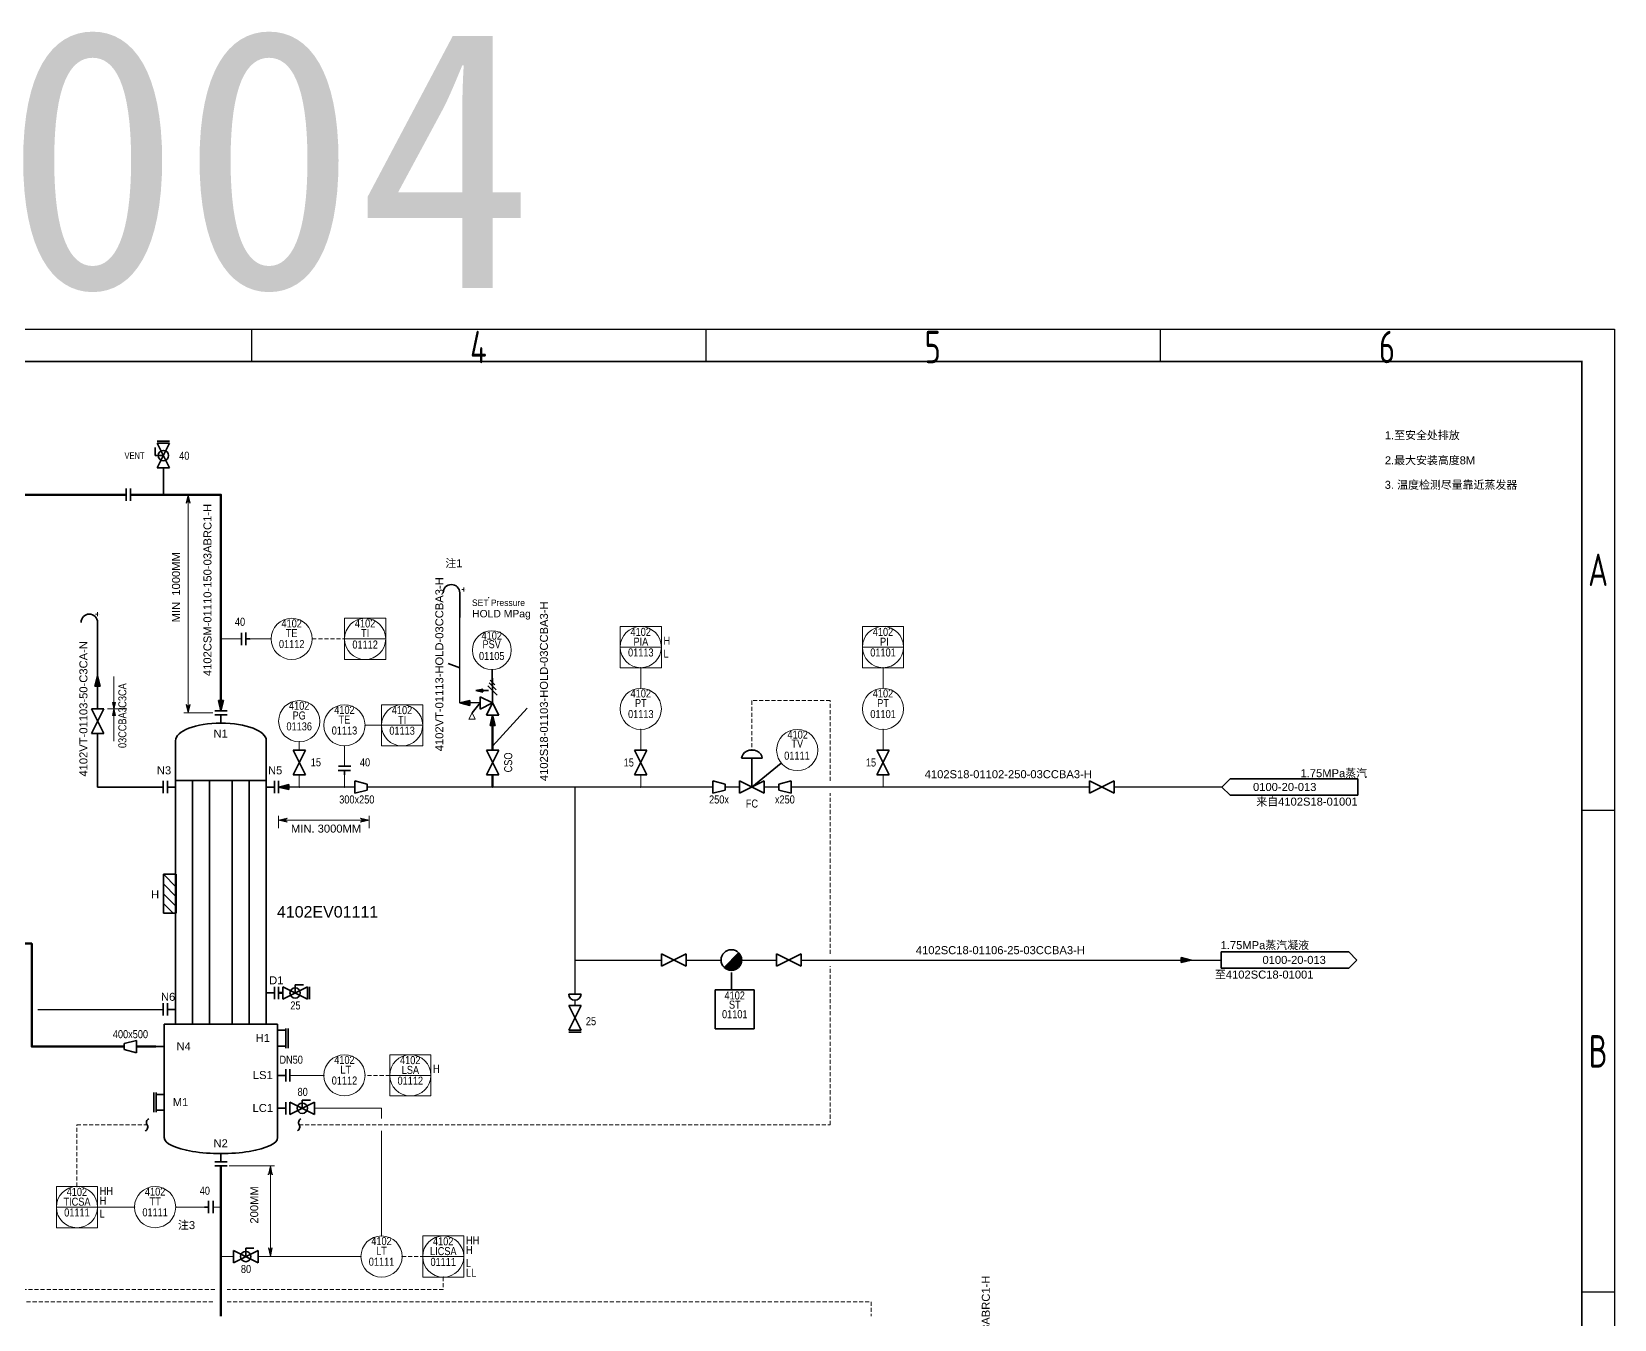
# Model space of a CAD drawing. Extents: x 757 to 8510, y -6585 to 527.
# Drawn here: x 4901.4 to 5389.8, y -583.1 to -185.9 of the extents above; entities that cross this region are included whole.
import ezdxf
from ezdxf.enums import TextEntityAlignment as Align

# ---------------------------------------------------------------- set-up
doc = ezdxf.new("R2010")
doc.units = 0
doc.header["$MEASUREMENT"] = 0
doc.linetypes.add('ELECTRIC', pattern=[0.1875, 0.125, -0.0625])
doc.layers.get('0').update_dxf_attribs({"linetype": 'CONTINUOUS'})
for name, color, linetype in [('10', 7, 'CONTINUOUS'), ('11', 7, 'CONTINUOUS'), ('12', 7, 'CONTINUOUS'), ('ConsistencyChecks', 7, 'CONTINUOUS'), ('Default', 6, 'CONTINUOUS'), ('PUB_TITLE', 1, 'CONTINUOUS'), ('图框', 92, 'CONTINUOUS')]:
    doc.layers.add(name, color=color, linetype=linetype)
doc.styles.add('Arial', font='arial.ttf')
doc.styles.add('Arial Narrow', font='ARIALN.TTF')
doc.styles.add('CD-Title Block', font='gbenor.shx', dxfattribs={"width": 0.8, "bigfont": 'gbcbig.shx'})
doc.styles.add('txt.shx', font='arial.ttf')
doc.linetypes.add('CAPILLARY', pattern='A,0.5,-0.01,["X",Standard,S=0.1,R=0,X=-0.1,Y=-0.05],-0.001', length=0.511)
pattern_1 = [(0, (4566.1054, -868.4888), (0, 3.175), [])]

# ---------------------------------------------------------------- blocks, each defined once
blk = doc.blocks.new('CHENGDA-FALLING FILM EVAPORATOR')
at = {"color": 0, "linetype": 'ByBlock', "lineweight": -2}
for p, q in [((-10.16, 76.2), (-10.16, 12.7)), ((10.16, 12.7), (10.16, 76.2)), ((-10.16, 67.31), (10.16, 67.31)), ((-6.35, 67.31), (-6.35, 12.7)), ((-2.54, 12.7), (-2.54, 67.31)), ((-2.54, 67.31), (-2.54, 64.77)), ((2.54, 12.7), (2.54, 67.31)), ((2.54, 67.31), (2.54, 64.77)), ((6.35, 12.7), (6.35, 67.31)), ((-12.7, 12.7), (12.7, 12.7)), ((-12.7, 12.7), (-12.7, -12.7)), ((12.7, 12.7), (12.7, -12.7))]:
    blk.add_line(p, q, dxfattribs=at)
for centre, major_axis, ratio, start_param, end_param in [((0, 76.2), (-10.16, 0), 0.387989, 3.141593, 6.283185), ((0, -12.7), (-12.7, 0), 0.280773, 0, 3.141593)]:
    blk.add_ellipse(centre, major_axis=major_axis, ratio=ratio, start_param=start_param, end_param=end_param, dxfattribs=at)
blk = doc.blocks.new('MANWAY-SMALL', base_point=(0, -0.14))
at = {"color": 0, "linetype": 'ByBlock', "lineweight": -2}
for p, q in [((0, 2.34), (2.54, 2.34)), ((2.54, 2.88), (2.54, -3.15)), ((3.23, 2.88), (3.23, -3.15)), ((0, -2.53), (2.54, -2.53))]:
    blk.add_line(p, q, dxfattribs=at)
blk = doc.blocks.new('CHENGDA-FLANGED NOZZLE CONNECT TO TT')
at = {"color": 0, "linetype": 'ByBlock', "lineweight": -2}
for p, q in [((0, 0), (2.54, 0)), ((2.54, 0), (2.54, 1.905)), ((2.54, 1.905), (2.54, -1.905)), ((3.81, 1.905), (3.81, -1.905))]:
    blk.add_line(p, q, dxfattribs=at)
blk = doc.blocks.new('CHENGDA-NO FLANGED NOZZLE')
at = {"color": 0, "linetype": 'ByBlock', "lineweight": -2}
blk.add_line((0, 0), (2.54, 0), dxfattribs=at)
blk = doc.blocks.new('CHENGDA-DCS FUNC ACCESS IN PRIME LOC~1', base_point=(1.27, 1.27))
at = {"color": 0, "linetype": 'ByBlock', "lineweight": -2}
for p, q in [((-5.08, 7.62), (7.62, 7.62)), ((-5.08, -5.08), (-5.08, 7.62)), ((7.62, 7.62), (7.62, -5.08)), ((-5.08, 1.27), (7.62, 1.27)), ((7.62, -5.08), (-5.08, -5.08))]:
    blk.add_line(p, q, dxfattribs=at)
blk.add_circle((1.27, 1.27), 6.35, dxfattribs=at)
blk = doc.blocks.new('DIAPHRAGM ACTUATOR')
at = {"color": 0, "linetype": 'ByBlock', "lineweight": -2}
for p, q in [((-3.175, 8.89), (3.175, 8.89)), ((0, 8.89), (0, 0))]:
    blk.add_line(p, q, dxfattribs=at)
blk.add_ellipse((0, 8.89), major_axis=(-3.175, 0), ratio=0.8, start_param=3.1415926, end_param=6.2831853, dxfattribs=at)
blk = doc.blocks.new('CHENGDA-DCS FUNC ACCESS IN PRIME LOC FOR PUMP', base_point=(1.27, 1.27))
at = {"color": 0, "linetype": 'ByBlock', "lineweight": -2}
for p, q in [((-5.08, 7.62), (7.62, 7.62)), ((-5.08, -5.08), (-5.08, 7.62)), ((7.62, 7.62), (7.62, -5.08)), ((-5.08, 1.27), (7.62, 1.27)), ((7.62, -5.08), (-5.08, -5.08))]:
    blk.add_line(p, q, dxfattribs=at)
blk.add_circle((1.27, 1.27), 6.35, dxfattribs=at)
blk = doc.blocks.new('DISCR FIELD MOUNTED TT')
at = {"color": 0, "linetype": 'ByBlock', "lineweight": -2}
blk.add_circle((0, 0), 6.35, dxfattribs=at)
blk = doc.blocks.new('DISCR FIELD MOUNTED LT')
at = {"color": 0, "linetype": 'ByBlock', "lineweight": -2}
blk.add_circle((0, 0), 6.35, dxfattribs=at)
blk = doc.blocks.new('DISCR FIELD MOUNTED PT')
at = {"color": 0, "linetype": 'ByBlock', "lineweight": -2}
blk.add_circle((0, 0), 6.35, dxfattribs=at)
blk = doc.blocks.new('GLOBE VALVE')
at = {"color": 0, "linetype": 'ByBlock', "lineweight": -2}
for p, q in [((-3.81, -1.905), (3.81, 1.905)), ((3.81, -1.905), (-3.81, 1.905)), ((-3.81, 1.905), (-3.81, -1.905)), ((3.81, 1.905), (3.81, -1.905))]:
    blk.add_line(p, q, dxfattribs=at)
blk = doc.blocks.new('FLANGE TO AP AND TT')
at = {"color": 0, "linetype": 'ByBlock', "lineweight": -2}
for p, q in [((0, 0), (-1.27, 0)), ((0, -1.91), (0, 1.9)), ((1.37, -1.89), (1.37, 1.92))]:
    blk.add_line(p, q, dxfattribs=at)
blk = doc.blocks.new('FREE VENT')
at = {"color": 0, "linetype": 'ByBlock', "lineweight": -2}
blk.add_line((0, 0), (0, 7.62), dxfattribs=at)
blk.add_arc((2.54, 7.62), 2.54, 0, 180, dxfattribs=at)
blk = doc.blocks.new('CONCENTRIC')
at = {"color": 0, "linetype": 'ByBlock', "lineweight": -2}
for p, q in [((-1.905, -1.905), (-1.905, 1.905)), ((-1.905, 1.905), (1.905, 0.953)), ((1.905, 0.953), (1.905, -0.952)), ((1.905, -0.952), (-1.905, -1.905))]:
    blk.add_line(p, q, dxfattribs=at)
blk = doc.blocks.new('PRESS RELIEF VALVE')
at = {"color": 0, "linetype": 'ByBlock', "lineweight": -2}
for p, q in [((1.438, 5.248), (-1.438, 2.372)), ((1.077, 6.157), (-1.077, 4.003)), ((0.719, 7.069), (-0.719, 5.631)), ((0, 7.62), (0, 0)), ((-1.905, -3.81), (0, 0)), ((0, 0), (3.81, 1.905)), ((3.81, -1.905), (0, 0)), ((0, 0), (1.905, -3.81)), ((1.27, 3.81), (5.161, 3.81)), ((5.161, 3.81), (3.061, 4.27)), ((3.061, 4.27), (3.259, 3.81)), ((3.259, 3.81), (3.061, 3.35)), ((3.061, 3.35), (5.161, 3.81)), ((3.973, 3.81), (3.49, 3.917)), ((3.49, 3.917), (3.492, 3.912)), ((3.49, 3.703), (3.973, 3.81)), ((3.492, 3.708), (3.49, 3.703)), ((3.81, 1.905), (3.81, -1.905)), ((1.905, -3.81), (-1.905, -3.81))]:
    blk.add_line(p, q, dxfattribs=at)
blk = doc.blocks.new('FLANGE BLIND WITHOUT TAP', base_point=(0.306, 0))
at = {"color": 0, "linetype": 'ByBlock', "lineweight": -2}
blk.add_line((0.635, -1.905), (0.635, 1.905), dxfattribs=at)
blk = doc.blocks.new('CAP', base_point=(0.96, 0))
at = {"color": 0, "linetype": 'ByBlock', "lineweight": -2}
blk.add_line((1.9, 1.92), (1.9, -1.92), dxfattribs=at)
blk.add_arc((1.91, 0.01), 1.9, 90.2333, 269.7667, dxfattribs=at)
blk = doc.blocks.new('CHENGDA-STEAM TRAP')
at = {"linetype": 'ByBlock', "lineweight": -2}
h = blk.add_hatch(color=0, dxfattribs=at)
edge = h.paths.add_edge_path()
edge.add_line((2.25, 2.25), (-2.25, -2.25))
edge.add_arc((0, 0), 3.17, 225, 405)
at = {"color": 0, "linetype": 'ByBlock', "lineweight": -2}
blk.add_line((-2.25, -2.25), (2.25, 2.25), dxfattribs=at)
blk.add_lwpolyline([(2.25, 2.25), (-2.25, -2.25, 1)], format="xyb", close=True, dxfattribs=at)
blk.add_circle((0, 0), 3.17, dxfattribs=at)
blk = doc.blocks.new('GATE VALVE')
at = {"color": 0, "linetype": 'ByBlock', "lineweight": -2}
for p, q in [((3.81, -1.905), (-3.81, 1.905)), ((-3.81, -1.905), (3.81, 1.905)), ((-3.81, -1.905), (-3.81, 1.905)), ((3.81, -1.905), (3.81, 1.905))]:
    blk.add_line(p, q, dxfattribs=at)
blk = doc.blocks.new('REMARKS1', base_point=(107.95, 139.7))
at = {"color": 250, "linetype": 'Continuous', "lineweight": 0, "true_color": 0x212830}
for p, q in [((107.31, 139.7), (107.95, 139.7)), ((107.95, 140.34), (107.95, 139.06)), ((108.55, 139.7), (108.58, 139.7))]:
    blk.add_line(p, q, dxfattribs=at)
blk = doc.blocks.new('DOUBLE FLANGE')
at = {"color": 0, "linetype": 'ByBlock', "lineweight": -2}
for p, q in [((0, -1.905), (0, 1.905)), ((1.27, -1.905), (1.27, 1.905))]:
    blk.add_line(p, q, dxfattribs=at)
blk = doc.blocks.new('BALL VALVE')
at = {"color": 0, "linetype": 'ByBlock', "lineweight": -2}
for p, q in [((-3.81, 1.905), (-3.81, -1.905)), ((3.81, -1.905), (-3.81, 1.905)), ((-3.81, -1.905), (3.81, 1.905)), ((0, 0), (0, 2.54)), ((0, 2.54), (2.54, 2.54)), ((3.81, 1.905), (3.81, -1.905))]:
    blk.add_line(p, q, dxfattribs=at)
blk.add_circle((0, 0), 1.587, dxfattribs=at)
blk = doc.blocks.new('2 WAY GLOBE')
at = {"color": 0, "linetype": 'ByBlock', "lineweight": -2}
for p, q in [((3.81, 1.91), (-3.81, -1.91)), ((-3.81, 1.9), (3.81, -1.9)), ((-3.81, -1.91), (-3.81, 1.9)), ((3.81, -1.91), (3.81, 1.91))]:
    blk.add_line(p, q, dxfattribs=at)
blk = doc.blocks.new('OFF-DRAWING1', base_point=(-22.23, 0))
at = {"color": 0, "linetype": 'ByBlock', "lineweight": -2}
for p, q in [((-3.81, 2.54), (-43.18, 2.54)), ((-43.18, 2.54), (-43.18, -2.54)), ((-1.27, 0), (-3.81, 2.54)), ((-3.81, -2.54), (-1.27, 0)), ((-43.18, -2.54), (-3.81, -2.54))]:
    blk.add_line(p, q, dxfattribs=at)
blk = doc.blocks.new('A1图框_H')
at = {"layer": '图框', "linetype": 'Continuous'}
for p, q in [((-410.5, 584), (-410.5, 574)), ((-270.33, 584), (-270.33, 574)), ((-130.16, 584), (-130.16, 574)), ((10, 435.5), (0, 435.5)), ((10, 287), (0, 287))]:
    blk.add_line(p, q, dxfattribs=at)
blk.add_lwpolyline([(-831, 584), (10, 584), (10, -10), (-831, -10)], close=True, dxfattribs=at)
at = {"layer": '图框', "linetype": 'Continuous', "const_width": 0.5}
blk.add_lwpolyline([(-806, 574), (0, 574), (0, 0), (-806, 0)], close=True, dxfattribs=at)
at = {"layer": '图框', "linetype": 'Continuous', "style": 'CD-Title Block', "width": 0.8}
for s, p in [('4', (-340.5, 578.47)), ('5', (-200.33, 578.47)), ('6', (-60.16, 578.47)), ('A', (5, 509.75)), ('B', (5, 361.25))]:
    blk.add_text(s, height=10, dxfattribs=at).set_placement(p, align=Align.MIDDLE)

msp = doc.modelspace()

# ---------------------------------------------------------------- hatches: boundary and pattern name
at = {"layer": '11', "linetype": 'ByBlock'}
for points in [[(4921.71, -384.62), (4920.93, -387.78), (4922.51, -387.78)], [(4926.79, -394.78), (4926.79, -392.78), (4926.29, -392.78)], [(4926.79, -396.78), (4926.79, -394.78), (4926.29, -396.78)], [(4926.79, -392.78), (4926.79, -394.78), (4927.29, -392.78)], [(4926.79, -394.78), (4926.79, -396.78), (4927.29, -396.78)], [(4959.8, -395.37), (4960.58, -392.21), (4959, -392.21)], [(5033.46, -392.96), (5036.62, -393.74), (5036.62, -392.16)], [(5043.63, -396.77), (5042.85, -399.93), (5044.43, -399.93)], [(4977.6, -418.91), (4980.75, -419.69), (4980.75, -418.11)], [(5259.22, -472.25), (5256.06, -471.47), (5256.06, -473.05)]]:
    msp.add_hatch(color=7, dxfattribs=at).paths.add_polyline_path(points)
h = msp.add_hatch(dxfattribs=at)
h.set_pattern_fill('LINE', scale=25.4, style=0)
h.set_pattern_definition(pattern_1)
h.paths.add_polyline_path([(4926.79, -396.78), (4926.79, -394.78), (4926.29, -396.78)])
h = msp.add_hatch(dxfattribs=at)
h.set_pattern_fill('LINE', scale=25.4, style=0)
h.set_pattern_definition(pattern_1)
h.paths.add_polyline_path([(4926.79, -394.78), (4926.79, -396.78), (4927.29, -396.78)])
at = {"layer": 'Default', "linetype": 'ByBlock'}
for points in [[(4949.04, -331.38), (4949.65, -328.74), (4950.25, -331.38), (4949.65, -330.57)], [(4949.04, -393.41), (4949.65, -396.05), (4950.25, -393.41), (4949.65, -394.22)], [(4980.24, -428.46), (4977.6, -429.07), (4980.24, -429.68), (4979.42, -429.07)], [(5005.53, -429.07), (5002.89, -429.68), (5003.7, -429.07), (5002.89, -428.46)], [(4975.65, -538.39), (4975.05, -535.75), (4974.44, -538.39), (4975.05, -537.57)], [(4975.05, -563.69), (4974.44, -561.05), (4975.05, -561.86), (4975.65, -561.05)]]:
    msp.add_hatch(color=7, dxfattribs=at).paths.add_polyline_path(points)
h = msp.add_hatch(dxfattribs=at)
h.set_pattern_fill('LINE', scale=25.4, style=0)
h.set_pattern_definition(pattern_1)
h.paths.add_polyline_path([(4949.04, -393.41), (4949.65, -396.05), (4950.25, -393.41), (4949.65, -394.22)])
h = msp.add_hatch(dxfattribs=at)
h.set_pattern_fill('LINE', scale=25.4, style=0)
h.set_pattern_definition(pattern_1)
h.paths.add_polyline_path([(4975.65, -538.39), (4975.05, -535.75), (4974.44, -538.39), (4975.05, -537.57)])

# ---------------------------------------------------------------- linework, layer by layer
at = {"layer": '10', "color": 7, "linetype": 'Continuous', "lineweight": 35}
for p, q in [((4946.02, -449.78), (4942.02, -445.78)), ((4942.02, -445.78), (4942.02, -457.78)), ((4946.02, -445.78), (4942.02, -445.78)), ((4946.02, -452.78), (4942.02, -448.78)), ((4946.02, -457.78), (4946.02, -445.78)), ((4946.02, -455.78), (4942.02, -451.79)), ((4945.01, -457.78), (4942.02, -454.79)), ((4942.02, -457.78), (4946.02, -457.78))]:
    msp.add_line(p, q, dxfattribs=at)
at = {"layer": '11', "color": 7, "linetype": 'Continuous', "lineweight": 35}
for p, q in [((4921.71, -384.62), (4920.93, -387.78)), ((4922.51, -387.78), (4921.71, -384.62)), ((4920.93, -387.78), (4922.51, -387.78)), ((4959, -392.21), (4959.8, -395.37)), ((4960.58, -392.21), (4959, -392.21)), ((4959.8, -395.37), (4960.58, -392.21)), ((5036.62, -392.16), (5033.46, -392.96)), ((5033.46, -392.96), (5036.62, -393.74)), ((5036.62, -393.74), (5036.62, -392.16)), ((5043.63, -396.77), (5042.85, -399.93)), ((5042.85, -399.93), (5044.43, -399.93)), ((5044.43, -399.93), (5043.63, -396.77)), ((4980.75, -418.11), (4977.6, -418.91)), ((4977.6, -418.91), (4980.75, -419.69)), ((4980.75, -419.69), (4980.75, -418.11)), ((5256.06, -471.47), (5256.06, -473.05)), ((5259.22, -472.25), (5256.06, -471.47)), ((5256.06, -473.05), (5259.22, -472.25)), ((5112.33, -493.45), (5112.33, -481.45)), ((5112.33, -481.45), (5124.33, -481.45)), ((5124.33, -481.45), (5124.33, -493.45)), ((5124.33, -493.45), (5112.33, -493.45))]:
    msp.add_line(p, q, dxfattribs=at)
at = {"layer": '11', "color": 7, "linetype": 'Continuous', "lineweight": 13}
for p, q in [((4926.79, -404.78), (4926.79, -384.78)), ((4924.79, -394.78), (4930.79, -394.78)), ((4926.29, -392.78), (4927.29, -396.78)), ((4927.29, -392.78), (4926.29, -392.78)), ((4926.29, -396.78), (4927.29, -392.78)), ((4926.29, -396.78), (4927.29, -396.78)), ((5037.28, -396.05), (5036.28, -398)), ((5036.28, -398), (5038.28, -398)), ((5038.28, -398), (5037.28, -396.05))]:
    msp.add_line(p, q, dxfattribs=at)
at = {"layer": '11', "color": 56, "linetype": 'Continuous', "lineweight": 35, "true_color": 0x808000}
for points in [[(4942.03, -328.74), (4942.03, -320.49)], [(4921.71, -394.78), (4921.71, -375.73)], [(4942, -418.91), (4921.71, -418.91), (4921.71, -402.4)]]:
    msp.add_lwpolyline(points, dxfattribs=at)
at = {"layer": '11', "color": 56, "linetype": 'Continuous', "lineweight": 70, "true_color": 0x808000}
for points in [[(4672.79, -444.92), (4672.79, -328.74), (4930.6, -328.74)], [(4931.87, -328.74), (4942.03, -328.74)], [(4942.03, -328.74), (4959.8, -328.74), (4959.8, -373.19)], [(4959.8, -373.19), (4959.8, -395.37)], [(4929.96, -498.92), (4901.39, -498.92), (4901.39, -467.17), (4830.27, -467.17)], [(4977.6, -482.41), (4978.87, -482.41)], [(4939.67, -498.92), (4933.77, -498.92)], [(4959.8, -535.75), (4959.8, -548.45)], [(4959.8, -548.45), (4959.8, -563.69)], [(4959.8, -563.69), (4959.8, -582.11)]]:
    msp.add_lwpolyline(points, dxfattribs=at)
at = {"layer": '11', "color": 30, "linetype": 'Continuous', "lineweight": 25, "true_color": 0xff8000}
for points in [[(5039.82, -392.96), (5033.46, -392.96), (5033.46, -366.59)], [(4983.94, -418.91), (4977.6, -418.91)], [(4997.91, -418.91), (4983.94, -418.91)], [(5001.08, -418.91), (4997.91, -418.91)], [(5043.63, -418.91), (5004.89, -418.91)], [(5068.99, -418.91), (5043.63, -418.91)], [(5089.35, -418.91), (5068.99, -418.91)], [(5068.99, -418.91), (5068.99, -445.58), (5069.03, -445.58), (5069.03, -472.25)], [(5111.57, -418.91), (5089.35, -418.91)], [(5119.83, -418.91), (5115.38, -418.91)], [(5131.89, -418.91), (5127.45, -418.91)], [(5227.78, -418.91), (5135.7, -418.91)], [(5268.65, -418.91), (5235.4, -418.91)], [(5069.03, -472.25), (5069.03, -482.73)], [(5069.03, -472.25), (5095.7, -472.25)], [(5103.32, -472.25), (5114.11, -472.25)], [(5120.46, -472.25), (5131.26, -472.25)], [(5138.88, -472.25), (5268.42, -472.25)], [(4903.29, -487.49), (4921.7, -487.49)], [(4921.61, -487.49), (4942, -487.49)], [(5069.03, -484.63), (5069.03, -486.22)]]:
    msp.add_lwpolyline(points, dxfattribs=at)
at = {"layer": '11', "color": 7, "linetype": 'Continuous', "lineweight": 35}
for points in [[(5029.87, -380.75), (5033.46, -382.08)], [(5043.44, -382.69), (5043.63, -392.96)], [(5037.28, -396.05), (5039.82, -392.96)], [(5054.31, -394.55), (5043.59, -406.26)], [(5117.29, -481.15), (5117.29, -476.06)]]:
    msp.add_lwpolyline(points, dxfattribs=at)
at = {"layer": '11', "color": 7, "linetype": 'Continuous', "lineweight": 0}
for points in [[(4921.71, -384.62), (4920.93, -387.78), (4922.51, -387.78)], [(4926.79, -394.78), (4926.79, -392.78), (4926.29, -392.78)], [(4926.79, -396.78), (4926.79, -394.78), (4926.29, -396.78)], [(4926.79, -392.78), (4926.79, -394.78), (4927.29, -392.78)], [(4926.79, -394.78), (4926.79, -396.78), (4927.29, -396.78)], [(4959.8, -395.37), (4960.58, -392.21), (4959, -392.21)], [(5033.46, -392.96), (5036.62, -393.74), (5036.62, -392.16)], [(5043.63, -396.77), (5042.85, -399.93), (5044.43, -399.93)], [(4977.6, -418.91), (4980.75, -419.69), (4980.75, -418.11)], [(5259.22, -472.25), (5256.06, -471.47), (5256.06, -473.05)]]:
    msp.add_lwpolyline(points, close=True, dxfattribs=at)
at = {"layer": '11', "color": 30, "linetype": 'Continuous', "lineweight": 50, "true_color": 0xff8000}
for points in [[(5043.63, -407.48), (5043.63, -396.77)], [(5043.63, -418.91), (5043.63, -415.1)]]:
    msp.add_lwpolyline(points, dxfattribs=at)
at = {"layer": '11', "color": 7, "linetype": 'Continuous', "lineweight": 13}
msp.add_circle((5043.37, -376.69), 6, dxfattribs=at)
at = {"layer": '11', "color": 7, "linetype": 'Continuous', "lineweight": 35}
for p in [(4942.03, -328.74), (4959.8, -373.19), (4983.94, -418.91), (4997.91, -418.91), (5043.63, -418.91), (5089.35, -418.91), (4959.8, -548.45), (4959.8, -563.69)]:
    msp.add_point(p, dxfattribs=at)
at = {"layer": '12', "color": 96, "linetype": 'ELECTRIC', "lineweight": 18, "ltscale": 10, "true_color": 0x008000}
for p, q in [((4957.9, -573.85), (4862.02, -573.85)), ((4881.07, -577.66), (4957.9, -577.66))]:
    msp.add_line(p, q, dxfattribs=at)
at = {"layer": '12', "color": 96, "linetype": 'Continuous', "lineweight": 18, "true_color": 0x008000}
for points in [[(4966.16, -373.19), (4959.8, -373.19)], [(4975.27, -373.19), (4968.75, -373.19)], [(4983.94, -404.94), (4983.94, -407.48)], [(5089.35, -401.13), (5089.35, -407.48)], [(5164.09, -401.13), (5164.09, -407.48)], [(4997.91, -406.21), (4997.91, -412.5)], [(4983.94, -415.1), (4983.94, -418.91)], [(4997.91, -415.1), (4997.91, -418.91)], [(5089.35, -415.1), (5089.35, -418.91)], [(5164.09, -415.1), (5164.09, -418.91)], [(4991.56, -507.81), (4981.09, -507.81)], [(4945.84, -548.45), (4954.73, -548.45)], [(4957.32, -548.45), (4959.8, -548.45)], [(4963.62, -563.69), (4959.8, -563.69)], [(5002.99, -563.69), (4971.24, -563.69)]]:
    msp.add_lwpolyline(points, dxfattribs=at)
at = {"layer": '12', "color": 96, "linetype": 'ELECTRIC', "lineweight": 18, "ltscale": 10, "true_color": 0x008000}
for points in [[(4987.97, -373.19), (4997.93, -373.19)], [(5147.77, -417.01), (5147.77, -392.24), (5123.64, -392.24), (5123.64, -407.48)], [(5147.77, -470.35), (5147.77, -420.81)], [(4983.93, -523.05), (5147.77, -523.05), (5147.77, -474.15)], [(5011.88, -507.81), (5008.09, -507.81), (5008.09, -507.81), (5004.26, -507.81)], [(4915.36, -542.1), (4915.36, -523.05), (4936.99, -523.05)], [(5015.69, -563.69), (5022.04, -563.69)], [(5028.39, -570.04), (5028.39, -573.85), (4961.7, -573.85)], [(4961.7, -577.66), (5160.47, -577.66), (5160.47, -582.11)]]:
    msp.add_lwpolyline(points, dxfattribs=at)
at = {"layer": '12', "color": 96, "linetype": 'ELECTRIC', "lineweight": 18, "true_color": 0x008000}
for points in [[(5089.35, -388.43), (5089.35, -382.08)], [(5164.09, -388.43), (5164.09, -382.08)], [(5009.34, -399.86), (5004.26, -399.86)], [(4933.14, -548.45), (4921.71, -548.45)]]:
    msp.add_lwpolyline(points, dxfattribs=at)
at = {"layer": '12', "color": 7, "linetype": 'Continuous', "lineweight": 35}
msp.add_lwpolyline([(5132.69, -411.5), (5123.64, -418.91)], dxfattribs=at)
at = {"layer": '12', "color": 96, "linetype": 'CAPILLARY', "lineweight": 18, "true_color": 0x008000}
for points in [[(4988.71, -517.97), (5009.34, -517.97), (5009.34, -521.15)], [(5009.34, -524.95), (5009.34, -557.34)]]:
    msp.add_lwpolyline(points, dxfattribs=at)
at = {"layer": '12', "color": 7, "linetype": 'Continuous', "lineweight": 13}
msp.add_circle((5137.61, -407.48), 6.35, dxfattribs=at)
at = {"layer": '12', "color": 7, "linetype": 'Continuous', "lineweight": 35}
for centre, radius, start, end in [((4938.04, -522.36), 1.26, 113.1422, 213.4593), ((4985, -522.36), 1.27, 113.8366, 212.765), ((4935.93, -523.75), 1.27, 293.1422, 33.4593), ((4982.86, -523.74), 1.27, 293.8366, 32.765)]:
    msp.add_arc(centre, radius, start, end, dxfattribs=at)
at = {"layer": 'ConsistencyChecks', "color": 7, "linetype": 'Continuous', "lineweight": 9}
for p in [(4942.03, -312.87), (4942.03, -312.87), (4942.03, -320.49), (4930.6, -328.74), (4931.87, -328.74), (4942.03, -328.74), (4942.03, -328.74), (4942.03, -328.74), (5042.36, -360.49), (4921.71, -365.57), (5033.46, -366.59), (4921.71, -375.73), (4959.8, -373.19), (4959.8, -373.19), (4959.8, -373.19), (4966.16, -373.19), (4968.75, -373.19), (4975.27, -373.19), (4987.97, -373.19), (4997.93, -373.19), (5089.35, -382.08), (5164.09, -382.08), (5089.35, -388.43), (5164.09, -388.43), (4921.71, -394.78), (4959.8, -395.37), (5039.82, -392.96), (4959.8, -399.18), (5004.26, -399.86), (5009.34, -399.86), (5043.63, -396.77), (4921.71, -402.4), (4983.94, -404.94), (5089.35, -401.13), (5164.09, -401.13), (4983.94, -407.48), (4997.91, -406.21), (5043.63, -407.48), (5089.35, -407.48), (5123.64, -407.48), (5164.09, -407.48), (4983.94, -415.1), (4997.91, -412.5), (4997.91, -415.1), (5043.63, -415.1), (5089.35, -415.1), (5164.09, -415.1), (4942, -418.91), (4945.8, -418.91), (4973.79, -418.91), (4977.6, -418.91), (4983.94, -418.91), (4983.94, -418.91), (4983.94, -418.91), (4997.91, -418.91), (4997.91, -418.91), (4997.91, -418.91), (5001.08, -418.91), (5004.89, -418.91), (5043.63, -418.91), (5043.63, -418.91), (5043.63, -418.91), (5089.35, -418.91), (5089.35, -418.91), (5089.35, -418.91), (5111.57, -418.91), (5115.38, -418.91), (5119.83, -418.91), (5123.64, -418.91), (5127.45, -418.91), (5131.89, -418.91), (5135.7, -418.91), (5227.78, -418.91), (5235.4, -418.91), (5268.65, -418.91), (4977.6, -429.07), (5095.7, -472.25), (5103.32, -472.25), (5114.11, -472.25), (5120.46, -472.25), (5131.26, -472.25), (5138.88, -472.25), (5268.42, -472.25), (4973.79, -482.41), (4977.6, -482.41), (4978.87, -482.41), (4986.49, -482.41), (4986.49, -482.41), (5069.03, -482.73), (4942, -487.49), (4945.8, -487.49), (5069.03, -484.63), (5069.03, -486.22), (4977.28, -496.38), (5069.03, -493.84), (5069.03, -493.84), (4929.96, -498.92), (4933.77, -498.92), (4939.67, -498.92), (4942.31, -498.92), (4977.28, -507.81), (4981.09, -507.81), (4991.56, -507.81), (5004.26, -507.81), (5011.88, -507.81), (4942.31, -516.16), (4977.28, -517.97), (4981.09, -517.97), (4981.09, -517.97), (4988.71, -517.97), (4936.99, -523.05), (4983.93, -523.05), (4959.8, -531.94), (4959.8, -535.75), (4975.05, -535.75), (4915.36, -542.1), (4921.71, -548.45), (4933.14, -548.45), (4945.84, -548.45), (4954.73, -548.45), (4957.32, -548.45), (4959.8, -548.45), (4959.8, -548.45), (4959.8, -548.45), (5009.34, -557.34), (4959.8, -563.69), (4959.8, -563.69), (4959.8, -563.69), (4963.62, -563.69), (4971.24, -563.69), (5002.99, -563.69), (5015.69, -563.69), (5022.04, -563.69), (5028.39, -570.04)]:
    msp.add_point(p, dxfattribs=at)
at = {"layer": 'ConsistencyChecks', "color": 96, "linetype": 'Continuous', "lineweight": 9, "true_color": 0x008000}
for p in [(5117.29, -469.07), (5117.29, -475.42)]:
    msp.add_point(p, dxfattribs=at)
at = {"layer": 'Default', "color": 7, "linetype": 'Continuous', "lineweight": 0}
for p, q in [((4949.04, -331.38), (4949.65, -328.74)), ((4949.65, -330.57), (4949.04, -331.38)), ((4949.65, -328.74), (4949.65, -396.05)), ((4949.65, -328.74), (4950.25, -331.38)), ((4950.25, -331.38), (4949.65, -330.57)), ((4949.65, -394.22), (4949.04, -393.41)), ((4949.04, -393.41), (4949.65, -396.05)), ((4950.25, -393.41), (4949.65, -394.22)), ((4949.65, -396.05), (4950.25, -393.41)), ((4948.38, -396.05), (4949.65, -396.05)), ((4949.65, -396.05), (4957.27, -396.05)), ((4977.6, -427.8), (4977.6, -429.07)), ((4980.24, -428.46), (4977.6, -429.07)), ((4977.6, -429.07), (4977.6, -431.61)), ((4977.6, -429.07), (4980.24, -429.68)), ((5005.53, -429.07), (4977.6, -429.07)), ((4979.42, -429.07), (4980.24, -428.46)), ((4980.24, -429.68), (4979.42, -429.07)), ((5003.7, -429.07), (5002.89, -428.46)), ((5002.89, -428.46), (5005.53, -429.07)), ((5002.89, -429.68), (5003.7, -429.07)), ((5005.53, -429.07), (5002.89, -429.68)), ((5005.53, -427.8), (5005.53, -429.07)), ((5005.53, -429.07), (5005.53, -431.61)), ((4975.05, -535.75), (4962.35, -535.75)), ((4975.05, -535.75), (4974.44, -538.39)), ((4976.32, -535.75), (4975.05, -535.75)), ((4975.65, -538.39), (4975.05, -535.75)), ((4975.05, -563.69), (4975.05, -535.75)), ((4974.44, -538.39), (4975.05, -537.57)), ((4975.05, -537.57), (4975.65, -538.39)), ((4974.44, -561.05), (4975.05, -561.86)), ((4975.05, -563.69), (4974.44, -561.05)), ((4975.05, -561.86), (4975.65, -561.05)), ((4975.65, -561.05), (4975.05, -563.69)), ((4975.05, -563.69), (4972.51, -563.69)), ((4976.32, -563.69), (4975.05, -563.69))]:
    msp.add_line(p, q, dxfattribs=at)
for points in [[(4949.04, -331.38), (4949.65, -328.74), (4950.25, -331.38), (4949.65, -330.57)], [(4949.04, -393.41), (4949.65, -396.05), (4950.25, -393.41), (4949.65, -394.22)], [(4980.24, -428.46), (4977.6, -429.07), (4980.24, -429.68), (4979.42, -429.07)], [(5005.53, -429.07), (5002.89, -429.68), (5003.7, -429.07), (5002.89, -428.46)], [(4975.65, -538.39), (4975.05, -535.75), (4974.44, -538.39), (4975.05, -537.57)], [(4975.05, -563.69), (4974.44, -561.05), (4975.05, -561.86), (4975.65, -561.05)]]:
    msp.add_lwpolyline(points, close=True, dxfattribs=at)
at = {"layer": 'PUB_TITLE', "color": 2}
msp.add_lwpolyline([(4548.75, -277.65), (5389.75, -277.65), (5389.75, -871.65), (4548.75, -871.65)], close=True, dxfattribs=at)

# ---------------------------------------------------------------- block references
at = {"layer": '10', "color": 16, "linetype": 'Continuous', "lineweight": 35, "true_color": 0x800000, "xscale": -1}
for p, rotation in [((4959.8, -399.18), 269.9999999999941), ((4973.79, -418.91), 180), ((4973.79, -482.41), 180), ((4959.8, -531.94), 90.00000000000593)]:
    msp.add_blockref('CHENGDA-FLANGED NOZZLE CONNECT TO TT', p, dxfattribs=dict(at, rotation=rotation))
at = {"layer": '10', "color": 16, "linetype": 'Continuous', "lineweight": 35, "true_color": 0x800000, "xscale": 1.37705330087975, "yscale": 1.37705330087975, "zscale": 1.37705330087975}
msp.add_blockref('CHENGDA-FALLING FILM EVAPORATOR', (4959.8, -509.54), dxfattribs=at)
at = {"layer": '10', "color": 16, "linetype": 'Continuous', "lineweight": 35, "true_color": 0x800000, "xscale": -1}
for name, p in [('CHENGDA-FLANGED NOZZLE CONNECT TO TT', (4945.8, -418.91)), ('CHENGDA-FLANGED NOZZLE CONNECT TO TT', (4945.8, -487.49)), ('CHENGDA-NO FLANGED NOZZLE', (4942.31, -498.92)), ('MANWAY-SMALL', (4942.31, -516.16))]:
    msp.add_blockref(name, p, dxfattribs=at)
at = {"layer": '10', "color": 16, "linetype": 'Continuous', "lineweight": 35, "true_color": 0x800000}
for name, p in [('MANWAY-SMALL', (4977.28, -496.38)), ('CHENGDA-FLANGED NOZZLE CONNECT TO TT', (4977.28, -507.81)), ('CHENGDA-FLANGED NOZZLE CONNECT TO TT', (4977.28, -517.97))]:
    msp.add_blockref(name, p, dxfattribs=at)
at = {"layer": '11', "color": 56, "linetype": 'Continuous', "lineweight": 35, "true_color": 0x808000, "xscale": -1}
for name, p, rotation in [('FLANGE BLIND WITHOUT TAP', (4942.03, -312.54), 269.9999999999941), ('DOUBLE FLANGE', (4930.6, -328.74), 180), ('GLOBE VALVE', (4921.71, -398.59), 269.9999999999941), ('FLANGE TO AP AND TT', (4997.91, -413.83), 269.9999999999941), ('FLANGE BLIND WITHOUT TAP', (5069.03, -494.17), 90.00000000000593)]:
    msp.add_blockref(name, p, dxfattribs=dict(at, rotation=rotation))
at = {"layer": '11', "color": 56, "linetype": 'Continuous', "lineweight": 35, "true_color": 0x808000}
for name, p, rotation in [('BALL VALVE', (4942.03, -316.68), 90.00000000000594), ('FLANGE TO AP AND TT', (4967.48, -373.19), 180.0000000000119), ('GLOBE VALVE', (4983.94, -411.29), 269.9999999999941), ('GATE VALVE', (5043.63, -411.29), 90.00000000000594), ('GLOBE VALVE', (5089.35, -411.29), 269.9999999999941), ('GLOBE VALVE', (5164.09, -411.29), 269.9999999999941), ('CONCENTRIC', (5133.8, -418.91), 180.0000000000119), ('CAP', (5069.03, -483.68), 90.00000000000594), ('GLOBE VALVE', (5069.03, -490.03), 269.9999999999941), ('CONCENTRIC', (4931.87, -498.92), 180.0000000000119)]:
    msp.add_blockref(name, p, dxfattribs=dict(at, rotation=rotation))
at = {"layer": '11', "color": 56, "linetype": 'Continuous', "lineweight": 35, "true_color": 0x808000, "xscale": -1}
for name, p in [('FREE VENT', (5033.46, -366.59)), ('FREE VENT', (4921.71, -375.73)), ('PRESS RELIEF VALVE', (5043.63, -392.96)), ('OFF-DRAWING1', (5289.61, -418.91))]:
    msp.add_blockref(name, p, dxfattribs=at)
at = {"layer": '11', "color": 56, "linetype": 'Continuous', "lineweight": 35, "true_color": 0x808000}
for name, p in [('CONCENTRIC', (5002.99, -418.91)), ('CONCENTRIC', (5113.48, -418.91)), ('GATE VALVE', (5231.59, -418.91)), ('GLOBE VALVE', (5099.51, -472.25)), ('CHENGDA-STEAM TRAP', (5117.29, -472.25)), ('GLOBE VALVE', (5135.07, -472.25)), ('OFF-DRAWING1', (5289.38, -472.25)), ('BALL VALVE', (4982.68, -482.41)), ('FLANGE BLIND WITHOUT TAP', (4986.82, -482.41)), ('BALL VALVE', (4984.9, -517.97)), ('FLANGE TO AP AND TT', (4956, -548.45)), ('BALL VALVE', (4967.43, -563.69))]:
    msp.add_blockref(name, p, dxfattribs=at)
at = {"layer": '12', "color": 96, "linetype": 'Continuous', "lineweight": 18, "true_color": 0x008000}
for name, p in [('DISCR FIELD MOUNTED TT', (4981.62, -373.19)), ('CHENGDA-DCS FUNC ACCESS IN PRIME LOC FOR PUMP', (5004.28, -373.19)), ('CHENGDA-DCS FUNC ACCESS IN PRIME LOC~1', (5089.35, -375.73)), ('CHENGDA-DCS FUNC ACCESS IN PRIME LOC~1', (5164.09, -375.73)), ('DISCR FIELD MOUNTED PT', (5089.35, -394.78)), ('DISCR FIELD MOUNTED PT', (5164.09, -394.78)), ('DISCR FIELD MOUNTED PT', (4983.94, -398.59)), ('DISCR FIELD MOUNTED TT', (4997.91, -399.86)), ('CHENGDA-DCS FUNC ACCESS IN PRIME LOC~1', (5015.69, -399.86)), ('DISCR FIELD MOUNTED LT', (4997.91, -507.81)), ('CHENGDA-DCS FUNC ACCESS IN PRIME LOC~1', (5018.23, -507.81)), ('CHENGDA-DCS FUNC ACCESS IN PRIME LOC~1', (4915.36, -548.45)), ('DISCR FIELD MOUNTED TT', (4939.49, -548.45)), ('DISCR FIELD MOUNTED LT', (5009.34, -563.69)), ('CHENGDA-DCS FUNC ACCESS IN PRIME LOC~1', (5028.39, -563.69))]:
    msp.add_blockref(name, p, dxfattribs=at)
at = {"layer": '12', "color": 96, "linetype": 'Continuous', "lineweight": 35, "true_color": 0x008000}
for name in ['DIAPHRAGM ACTUATOR', '2 WAY GLOBE']:
    msp.add_blockref(name, (5123.64, -418.91), dxfattribs=at)
at = {"layer": 'Default', "color": 7, "linetype": 'Continuous', "lineweight": 35}
for p in [(5034.74, -357.95), (4921.71, -365.57)]:
    msp.add_blockref('REMARKS1', p, dxfattribs=at)
at = {"layer": '图框', "linetype": 'Continuous'}
msp.add_blockref('A1图框_H', (5379.75, -861.65), dxfattribs=at)

# ---------------------------------------------------------------- texts
at = {"layer": '10', "color": 7}
for s, height, style, p in [('N1', 2.469, 'Arial', (4959.71, -402.4)), ('N3', 2.469, 'Arial', (4942.23, -413.74)), ('N5', 2.469, 'Arial', (4976.52, -413.74)), ('4102EV01111', 3.5278, 'Arial', (4992.69, -457.38)), ('D1', 2.469, 'Arial', (4976.87, -478.51)), ('N6', 2.469, 'Arial', (4943.5, -483.59)), ('N4', 2.469, 'Arial', (4948.29, -498.83)), ('H1', 2.469, 'Arial', (4972.71, -496.29)), ('DN50', 2.469, 'Arial Narrow', (4981.46, -502.98)), ('LS1', 2.469, 'Arial', (4972.71, -507.72)), ('M1', 2.469, 'Arial', (4947.31, -516.07)), ('LC1', 2.469, 'Arial', (4972.71, -517.88)), ('N2', 2.469, 'Arial', (4959.71, -528.77))]:
    msp.add_text(s, height=height, dxfattribs=dict(at, style=style)).set_placement(p, align=Align.MIDDLE_CENTER)
at = {"layer": '11', "color": 56, "true_color": 0x808000}
msp.add_text('004', height=80, dxfattribs=at).set_placement((4893, -264.95))
at = {"layer": '11', "color": 7}
for s, height, style, p in [('VENT  ', 2.032, 'Arial Narrow', (4933.78, -316.68)), ('40', 2.469, 'Arial Narrow', (4948.48, -316.71)), ('40', 2.469, 'Arial Narrow', (4965.68, -367.92)), ('4102', 2.469, 'Arial Narrow', (5043.36, -372.19)), ('PSV', 2.469, 'Arial Narrow', (5043.32, -374.85)), ('01105', 2.469, 'Arial Narrow', (5043.35, -378.47)), ('15', 2.469, 'Arial Narrow', (4989.09, -411.26)), ('40', 2.469, 'Arial Narrow', (5004.25, -411.28)), ('15', 2.469, 'Arial Narrow', (5085.64, -411.32)), ('15', 2.469, 'Arial Narrow', (5160.38, -411.32)), ('1.75MPa蒸汽', 2.469, 'txt.shx', (5303.18, -414.62)), ('0100-20-013', 2.4694, 'Arial', (5288.04, -418.87)), ('300x250', 2.469, 'Arial Narrow', (5001.72, -422.72)), ('250x', 2.469, 'Arial Narrow', (5113.48, -422.72)), ('x250', 2.469, 'Arial Narrow', (5133.8, -422.72)), ('来自4102S18-01001', 2.4694, 'txt.shx', (5294.91, -423.39)), ('1.75MPa蒸汽凝液', 2.4694, 'txt.shx', (5281.89, -467.66)), ('0100-20-013', 2.4694, 'Arial', (5290.95, -472.21)), ('至4102SC18-01001', 2.4694, 'txt.shx', (5281.71, -476.73)), ('4102', 2.469, 'Arial Narrow', (5118.32, -483.17)), ('25', 2.469, 'Arial Narrow', (4982.78, -486.25)), ('01101', 2.469, 'Arial Narrow', (5118.34, -488.95)), ('ST', 2.469, 'Arial Narrow', (5118.35, -486)), ('25', 2.469, 'Arial Narrow', (5073.98, -491.11)), ('400x500', 2.469, 'Arial Narrow', (4931.87, -495.11)), ('80', 2.469, 'Arial Narrow', (4985.01, -512.92)), ('40', 2.469, 'Arial Narrow', (4954.83, -543.4)), ('80', 2.469, 'Arial Narrow', (4967.53, -567.53))]:
    msp.add_text(s, height=height, dxfattribs=dict(at, style=style)).set_placement(p, align=Align.MIDDLE_CENTER)
for s, height, style, p in [('4102CSM-01110-150-03ABRC1-H', 2.4694, 'Arial', (4956.87, -358.12)), ('4102VT-01113-HOLD-03CCBA3-H', 2.4694, 'Arial', (5028.42, -381.03)), ('4102S18-01103-HOLD-03CCBA3-H', 2.4694, 'Arial', (5060.69, -389.36)), ('4102VT-01103-50-C3CA-N', 2.4694, 'Arial', (4918.59, -394.78)), ('C3CA', 2.469, 'Arial Narrow', (4930.61, -390.66)), ('03CCBA3', 2.469, 'Arial Narrow', (4930.61, -400.57))]:
    msp.add_text(s, height=height, rotation=90, dxfattribs=dict(at, style=style)).set_placement(p, align=Align.CENTER)
at = {"layer": '11', "color": 7, "style": 'Arial', "width": 0.949}
msp.add_text('SET Pressure', height=1.9828, dxfattribs=at).set_placement((5037.25, -362.05), align=Align.MIDDLE_LEFT)
at = {"layer": '11', "color": 7, "style": 'Arial'}
msp.add_text('HOLD MPag', height=2.286, dxfattribs=at).set_placement((5037.3, -364.28), align=Align.TOP_LEFT)
at = {"layer": '11', "color": 7, "style": 'Arial Narrow'}
msp.add_text('CSO', height=2.469, rotation=90, dxfattribs=at).set_placement((5048.43, -411.3), align=Align.MIDDLE_CENTER)
at = {"layer": '11', "color": 7, "style": 'Arial'}
for s, p in [('4102S18-01102-250-03CCBA3-H', (5202.74, -416.17)), ('4102SC18-01106-25-03CCBA3-H', (5200.3, -470.44))]:
    msp.add_text(s, height=2.4694, dxfattribs=at).set_placement(p, align=Align.CENTER)
msp.add_text('4102CSP-01115-80-03ABRC1-H', height=2.4694, rotation=90, dxfattribs=at).set_placement((5194.57, -594.88), align=Align.TOP_CENTER)
at = {"layer": '12', "color": 7, "style": 'Arial Narrow'}
for s, p in [('4102 ', (4982.01, -368.43)), ('TE ', (4982.01, -371.43)), ('4102 ', (5004.67, -368.43)), ('TI ', (5004.68, -371.43)), ('4102 ', (5089.72, -371.04)), ('4102 ', (5164.47, -371.04)), ('01112', (4981.62, -374.79)), ('01112', (5004.29, -374.95)), ('PIA ', (5089.76, -374.06)), ('PI', (5164.5, -374.06)), ('01113', (5089.35, -377.38)), ('01101', (5164.09, -377.38)), ('4102 ', (5089.74, -390.02)), ('4102 ', (5164.48, -390.02)), ('4102 ', (4984.33, -393.83)), ('PG ', (4984.33, -396.83)), ('4102 ', (4998.3, -395.1)), ('4102 ', (5016.06, -395.17)), ('01113', (5089.35, -396.38)), ('PT ', (5089.74, -393.02)), ('01101', (5164.1, -396.38)), ('PT ', (5164.49, -393.02)), ('01136', (4983.94, -400.19)), ('01113', (4997.91, -401.46)), ('TE ', (4998.3, -398.1)), ('01113', (5015.69, -401.51)), ('TI ', (5016.1, -398.19)), ('4102', (5137.74, -402.73)), ('TV', (5137.64, -405.48)), ('01111', (5137.54, -409.22)), ('FC', (5123.64, -423.99)), ('4102 ', (4998.3, -503.05)), ('4102 ', (5018.6, -503.12)), ('LT', (4998.3, -506.05)), ('LSA ', (5018.64, -506.14)), ('01112', (4997.91, -509.41)), ('01112', (5018.23, -509.46)), ('TICSA ', (4915.77, -546.78)), ('4102 ', (4915.73, -543.76)), ('4102 ', (4939.88, -543.69)), ('TT ', (4939.88, -546.69)), ('01111', (4915.36, -550.1)), ('01111', (4939.49, -550.05)), ('4102 ', (5009.73, -558.93)), ('LT ', (5009.73, -561.93)), ('LICSA ', (5028.8, -562.02)), ('4102 ', (5028.76, -559)), ('01111', (5009.34, -565.29)), ('01111', (5028.39, -565.34))]:
    msp.add_text(s, height=2.469, dxfattribs=at).set_placement(p, align=Align.MIDDLE_CENTER)
for s, p in [('H', (5096.35, -373.73)), ('L', (5096.35, -377.73)), ('H', (5025.23, -505.81)), ('HH', (4922.36, -543.45)), ('H', (4922.36, -546.45)), ('L', (4922.36, -550.45)), ('HH', (5035.39, -558.69)), ('H', (5035.39, -561.69)), ('L', (5035.39, -565.69)), ('LL', (5035.39, -568.69))]:
    msp.add_text(s, height=2.5, dxfattribs=at).set_placement(p, align=Align.MIDDLE_LEFT)
at = {"layer": 'Default', "color": 7, "style": 'txt.shx'}
for s, height, p in [('1.至安全处排放', 2.469, (5318.94, -311.62)), ('2.最大安装高度8M', 2.469, (5318.94, -319.36)), ('3. 温度检测尽量靠近蒸发器', 2.4694, (5318.89, -326.92))]:
    msp.add_text(s, height=height, dxfattribs=at).set_placement(p)
for s, height, p in [('MIN  1000MM', 2.4694, (4945.93, -368.11)), ('200MM', 2.469, (4970.06, -553.53))]:
    msp.add_text(s, height=height, rotation=90, dxfattribs=at).set_placement(p, align=Align.MIDDLE_LEFT)
for s, height, p in [('注1', 2.469, (5029.03, -349.87)), ('MIN. 3000MM', 2.4694, (4981.4, -431.71)), ('H', 2.47, (4938.22, -452.03)), ('注3', 2.469, (4946.53, -553.99))]:
    msp.add_text(s, height=height, dxfattribs=at).set_placement(p, align=Align.MIDDLE_LEFT)

doc.saveas('drawing.dxf')
